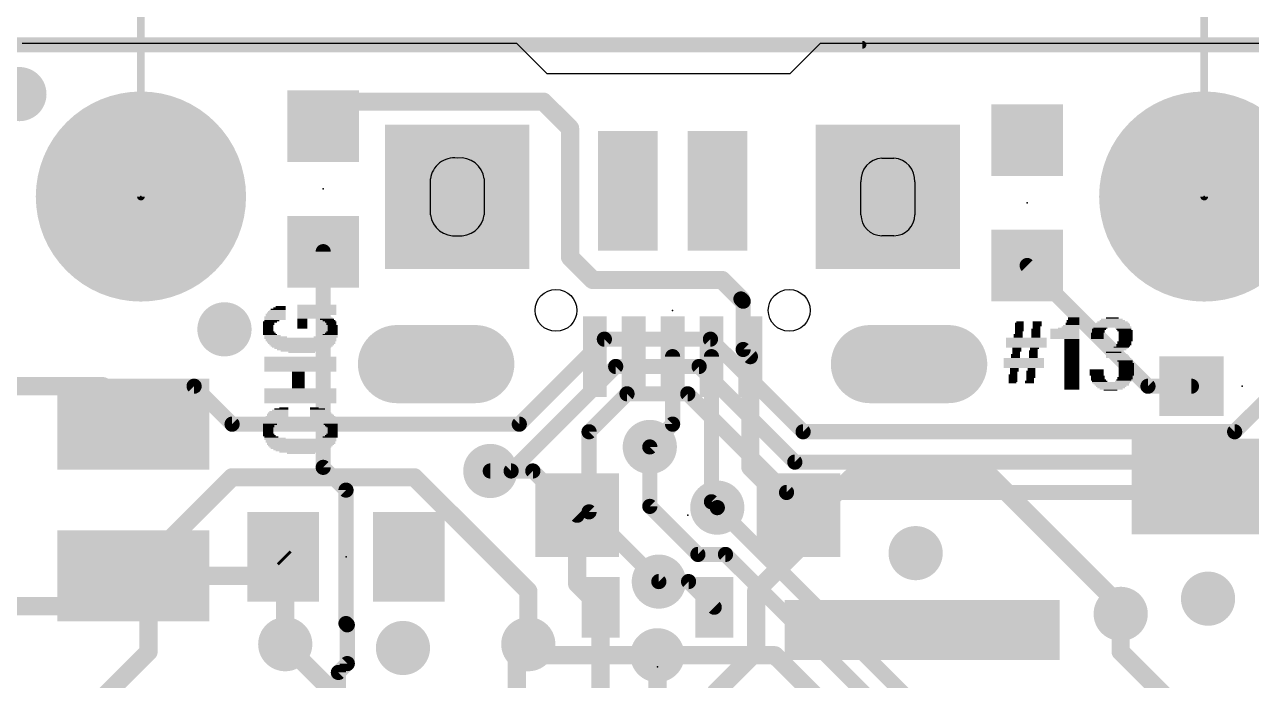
# Model space of a CAD drawing. Extents: x -30.9 to 32.9, y -36.3 to 40.7.
# Drawn here: x -10.84 to 9.68, y 19.46 to 30.44 of the extents above; entities that cross this region are included whole.
import ezdxf

# ---------------------------------------------------------------- set-up
doc = ezdxf.new("R2010")
doc.units = 0
for name, color, linetype in [('1', 12, 'CONTINUOUS'), ('16', 5, 'CONTINUOUS'), ('17', 110, 'CONTINUOUS'), ('18', 110, 'CONTINUOUS'), ('20', 53, 'CONTINUOUS'), ('200', 132, 'CONTINUOUS'), ('23', 40, 'CONTINUOUS'), ('47', 253, 'CONTINUOUS')]:
    doc.layers.add(name, color=color, linetype=linetype)

# ---------------------------------------------------------------- blocks, each defined once
blk = doc.blocks.new('RECT')
blk.add_solid([(-0.5, -0.5), (0.5, -0.5), (-0.5, 0.5), (0.5, 0.5)])
blk = doc.blocks.new('ROUNDP')
at = {"const_width": 0.5}
blk.add_lwpolyline([(0, -0.25, 1), (0, 0.25, 1), (0, -0.25)], format="xyb", dxfattribs=at)
blk = doc.blocks.new('OFFSETP100')
at = {"const_width": 1}
blk.add_lwpolyline([(0, 0), (1, 0)], dxfattribs=at)
at = {"const_width": 0.5}
for points in [[(0, 0.25, 1), (0, -0.25)], [(1, -0.25, 1), (1, 0.25)]]:
    blk.add_lwpolyline(points, format="xyb", dxfattribs=at)
blk = doc.blocks.new('SQUAREP')
blk.add_solid([(-0.5, -0.5), (0.5, -0.5), (-0.5, 0.5), (0.5, 0.5)])
blk = doc.blocks.new('ROUNDV')
at = {"const_width": 0.5}
blk.add_lwpolyline([(0, -0.25, 1), (0, 0.25, 1), (0, -0.25)], format="xyb", dxfattribs=at)

msp = doc.modelspace()

# ---------------------------------------------------------------- linework, layer by layer
at = {"layer": '1'}
for points, const_width in [([(-25.4, 30.099), (25.4, 30.099)], 0.254), ([(-5.842, 28.736), (-5.4315, 29.1465)], 0.3048), ([(-5.4315, 29.1465), (-2.159, 29.1465)], 0.3048), ([(-2.159, 29.1465), (-1.7145, 28.702)], 0.3048), ([(-1.7145, 28.702), (-1.7145, 26.543)], 0.3048), ([(-5.842, 26.636), (-5.842, 23.026)], 0.254), ([(-1.7145, 26.543), (-1.3335, 26.162)], 0.3048), ([(5.929, 26.404), (7.949, 24.384)], 0.254), ([(-1.3335, 26.162), (0.8255, 26.162)], 0.3048), ([(1.143, 25.8445), (0.8255, 26.162)], 0.3048), ([(1.1802, 25.8073), (1.143, 25.8445)], 0.254), ([(1.1802, 24.9988), (1.1802, 25.8073)], 0.254), ([(1.3, 24.879), (1.1802, 24.9988)], 0.254), ([(1.3, 24.879), (1.3, 23.029)], 0.3048), ([(0, 24.879), (0, 23.749)], 0.254), ([(0.65, 24.879), (0.65, 22.4496)], 0.254), ([(-11.43, 24.384), (-9.525, 24.384)], 0.3048), ([(-9.525, 24.384), (-9.525, 24.257)], 0.3048), ([(7.949, 24.384), (8.675, 24.384)], 0.254), ([(-9.525, 24.257), (-9.017, 23.749)], 0.3048), ([(0, 23.749), (-0.381, 23.368)], 0.254), ([(-5.842, 23.026), (-5.461, 22.645)], 0.254), ([(-2.3366, 22.9656), (-3.048, 22.9656)], 0.254), ([(-1.596, 22.225), (-2.3366, 22.9656)], 0.254), ([(1.3, 23.029), (2.104, 22.225)], 0.3048), ([(2.993, 22.86), (2.104, 21.971)], 0.3048), ([(5.334, 22.86), (2.993, 22.86)], 0.3048), ([(7.493, 20.701), (5.334, 22.86)], 0.3048), ([(-5.461, 22.645), (-5.461, 20.4119)], 0.254), ([(0.65, 22.4496), (0.7476, 22.352)], 0.254), ([(-1.596, 22.225), (-1.077, 21.706)], 0.3048), ([(-1.596, 22.225), (-1.596, 21.077)], 0.3048), ([(2.104, 22.225), (2.104, 21.971)], 0.3048), ([(2.104, 21.971), (2.104, 21.662)], 0.3048), ([(2.104, 21.662), (1.397, 20.955)], 0.3048), ([(-6.8285, 21.209), (-6.511, 21.5265)], 0.3048), ([(-6.665, 21.5265), (-6.511, 21.5265)], 0.3048), ([(-6.511, 21.5265), (-6.477, 21.4925)], 0.3048), ([(-6.477, 21.4925), (-6.477, 20.066)], 0.3048), ([(-9.525, 20.701), (-9.017, 21.209)], 0.3048), ([(-9.017, 21.209), (-6.8285, 21.209)], 0.3048), ([(-1.596, 21.077), (-1.204, 20.685)], 0.3048), ([(0.2671, 21.1139), (-0.2301, 21.1139)], 0.254), ([(0.696, 20.685), (0.2671, 21.1139)], 0.254), ([(1.397, 20.955), (1.397, 19.939)], 0.3048), ([(-13.335, 20.701), (-9.525, 20.701)], 0.3048), ([(-1.204, 20.685), (-1.204, 17.637)], 0.3048), ([(7.493, 20.574), (7.493, 20.701)], 0.3048), ([(-5.461, 20.4119), (-5.4396, 20.3905)], 0.254), ([(-5.4396, 20.3905), (-5.4396, 19.7415)], 0.254), ([(-2.606, 19.873), (-2.413, 20.066)], 0.3048), ([(-2.606, 18.542), (-2.606, 19.873)], 0.3048), ([(-0.254, 18.685), (-0.254, 19.8812)], 0.3048), ([(0.696, 19.238), (1.397, 19.939)], 0.3048), ([(-5.4396, 19.7415), (-5.588, 19.5931)], 0.254), ([(-5.588, 19.5931), (-5.588, 14.566)], 0.254)]:
    msp.add_lwpolyline(points, dxfattribs=dict(at, const_width=const_width))
for points, const_width in [([(-5.4315, 29.2227, 1), (-5.4315, 29.0703)], 0.1524), ([(-5.3776, 29.0926, 1), (-5.4854, 29.2004)], 0.1524), ([(-2.1051, 29.2004, 1), (-2.2129, 29.0926)], 0.1524), ([(-2.159, 29.0703, 1), (-2.159, 29.2227)], 0.1524), ([(-5.8959, 28.7899, 1), (-5.7881, 28.6821)], 0.1524), ([(-1.6383, 28.702, 1), (-1.7907, 28.702)], 0.1524), ([(-1.7684, 28.6481, 1), (-1.6606, 28.7559)], 0.1524), ([(-5.7785, 26.636, 1), (-5.9055, 26.636)], 0.127), ([(-1.6606, 26.5969, 1), (-1.7684, 26.4891)], 0.1524), ([(-1.7907, 26.543, 1), (-1.6383, 26.543)], 0.1524), ([(5.9739, 26.4489, 1), (5.8841, 26.3591)], 0.127), ([(-1.3335, 26.2382, 1), (-1.3335, 26.0858)], 0.1524), ([(-1.3874, 26.1081, 1), (-1.2796, 26.2159)], 0.1524), ([(0.8794, 26.2159, 1), (0.7716, 26.1081)], 0.1524), ([(0.8255, 26.0858, 1), (0.8255, 26.2382)], 0.1524), ([(1.0891, 25.7906, 1), (1.1969, 25.8984)], 0.1524), ([(1.1879, 25.8894, 1), (1.0981, 25.7996)], 0.127), ([(1.2437, 25.8073, 1), (1.1167, 25.8073)], 0.127), ([(1.1353, 25.7624, 1), (1.2251, 25.8522)], 0.127), ([(1.2251, 25.0437, 1), (1.1353, 24.9539)], 0.127), ([(1.1167, 24.9988, 1), (1.2437, 24.9988)], 0.127), ([(1.3762, 24.879, 1), (1.2238, 24.879)], 0.1524), ([(0.0635, 24.879, 1), (-0.0635, 24.879)], 0.127), ([(0.7135, 24.879, 1), (0.5865, 24.879)], 0.127), ([(1.2551, 24.8341, 1), (1.3449, 24.9239)], 0.127), ([(-9.4488, 24.384, 1), (-9.6012, 24.384)], 0.1524), ([(-9.525, 24.3078, 1), (-9.525, 24.4602)], 0.1524), ([(7.949, 24.4475, 1), (7.949, 24.3205)], 0.127), ([(7.9041, 24.3391, 1), (7.9939, 24.4289)], 0.127), ([(8.675, 24.3205, 1), (8.675, 24.4475)], 0.127), ([(-9.4711, 24.3109, 1), (-9.5789, 24.2031)], 0.1524), ([(-9.6012, 24.257, 1), (-9.4488, 24.257)], 0.1524), ([(-9.0709, 23.6951, 1), (-8.9631, 23.8029)], 0.1524), ([(-0.0635, 23.749, 1), (0.0635, 23.749)], 0.127), ([(0.0449, 23.7041, 1), (-0.0449, 23.7939)], 0.127), ([(-0.4259, 23.4129, 1), (-0.3361, 23.3231)], 0.127), ([(-5.7971, 23.0709, 1), (-5.8869, 22.9811)], 0.127), ([(-5.9055, 23.026, 1), (-5.7785, 23.026)], 0.127), ([(-3.048, 23.0291, 1), (-3.048, 22.9021)], 0.127), ([(-2.2917, 23.0105, 1), (-2.3815, 22.9207)], 0.127), ([(-2.3366, 22.9021, 1), (-2.3366, 23.0291)], 0.127), ([(1.3539, 23.0829, 1), (1.2461, 22.9751)], 0.1524), ([(1.2238, 23.029, 1), (1.3762, 23.029)], 0.1524), ([(2.993, 22.9362, 1), (2.993, 22.7838)], 0.1524), ([(3.0469, 22.8061, 1), (2.9391, 22.9139)], 0.1524), ([(5.3879, 22.9139, 1), (5.2801, 22.8061)], 0.1524), ([(5.334, 22.7838, 1), (5.334, 22.9362)], 0.1524), ([(-5.3975, 22.645, 1), (-5.5245, 22.645)], 0.127), ([(-5.5059, 22.6001, 1), (-5.4161, 22.6899)], 0.127), ([(0.6949, 22.4945, 1), (0.6051, 22.4047)], 0.127), ([(-1.5421, 22.2789, 1), (-1.6499, 22.1711)], 0.1524), ([(-1.5198, 22.225, 1), (-1.6722, 22.225)], 0.1524), ([(0.5865, 22.4496, 1), (0.7135, 22.4496)], 0.127), ([(0.7027, 22.3071, 1), (0.7925, 22.3969)], 0.127), ([(2.1802, 22.225, 1), (2.0278, 22.225)], 0.1524), ([(-1.6409, 22.1801, 1), (-1.5511, 22.2699)], 0.127), ([(2.0501, 22.1711, 1), (2.1579, 22.2789)], 0.1524), ([(2.1802, 21.971, 1), (2.0278, 21.971)], 0.1524), ([(2.0501, 22.0249, 1), (2.1579, 21.9171)], 0.1524), ([(2.0278, 21.971, 1), (2.1802, 21.971)], 0.1524), ([(-1.1309, 21.6521, 1), (-1.0231, 21.7599)], 0.1524), ([(2.1579, 21.6081, 1), (2.0501, 21.7159)], 0.1524), ([(-6.665, 21.6027, 1), (-6.665, 21.4503)], 0.1524), ([(-6.4571, 21.5804, 1), (-6.5649, 21.4726)], 0.1524), ([(-6.4571, 21.4726, 1), (-6.5649, 21.5804)], 0.1524), ([(-6.4008, 21.4925, 1), (-6.5532, 21.4925)], 0.1524), ([(-6.5309, 21.4386, 1), (-6.4231, 21.5464)], 0.1524), ([(-6.511, 21.4503, 1), (-6.511, 21.6027)], 0.1524), ([(2.0278, 21.662, 1), (2.1802, 21.662)], 0.1524), ([(-9.017, 21.2852, 1), (-9.017, 21.1328)], 0.1524), ([(-8.9631, 21.1551, 1), (-9.0709, 21.2629)], 0.1524), ([(-6.8824, 21.2629, 1), (-6.7746, 21.1551)], 0.1524), ([(-6.8285, 21.1328, 1), (-6.8285, 21.2852)], 0.1524), ([(-1.5421, 21.1309, 1), (-1.6499, 21.0231)], 0.1524), ([(-1.6722, 21.077, 1), (-1.5198, 21.077)], 0.1524), ([(-0.2301, 21.1774, 1), (-0.2301, 21.0504)], 0.127), ([(0.312, 21.1588, 1), (0.2222, 21.069)], 0.127), ([(0.2671, 21.0504, 1), (0.2671, 21.1774)], 0.127), ([(1.4732, 20.955, 1), (1.3208, 20.955)], 0.1524), ([(1.3431, 21.0089, 1), (1.4509, 20.9011)], 0.1524), ([(-9.5789, 20.7549, 1), (-9.4711, 20.6471)], 0.1524), ([(-9.525, 20.6248, 1), (-9.525, 20.7772)], 0.1524), ([(-1.1278, 20.685, 1), (-1.2802, 20.685)], 0.1524), ([(-1.2579, 20.6311, 1), (-1.1501, 20.7389)], 0.1524), ([(0.6511, 20.6401, 1), (0.7409, 20.7299)], 0.127), ([(7.5692, 20.701, 1), (7.4168, 20.701)], 0.1524), ([(7.4391, 20.6471, 1), (7.5469, 20.7549)], 0.1524), ([(-5.4161, 20.4568, 1), (-5.5059, 20.367)], 0.127), ([(-5.3761, 20.3905, 1), (-5.5031, 20.3905)], 0.127), ([(7.4168, 20.574, 1), (7.5692, 20.574)], 0.1524), ([(-5.5245, 20.4119, 1), (-5.3975, 20.4119)], 0.127), ([(-5.4845, 20.3456, 1), (-5.3947, 20.4354)], 0.127), ([(-6.5532, 20.066, 1), (-6.4008, 20.066)], 0.1524), ([(-2.3591, 20.0121, 1), (-2.4669, 20.1199)], 0.1524), ([(-2.5298, 19.873, 1), (-2.6822, 19.873)], 0.1524), ([(-2.6599, 19.9269, 1), (-2.5521, 19.8191)], 0.1524), ([(-0.1778, 19.8812, 1), (-0.3302, 19.8812)], 0.1524), ([(1.3208, 19.939, 1), (1.4732, 19.939)], 0.1524), ([(1.4509, 19.8851, 1), (1.3431, 19.9929)], 0.1524), ([(-5.5245, 19.5931, 1), (-5.6515, 19.5931)], 0.127), ([(-5.6329, 19.638, 1), (-5.5431, 19.5482)], 0.127), ([(-5.5031, 19.7415, 1), (-5.3761, 19.7415)], 0.127), ([(-5.3947, 19.6966, 1), (-5.4845, 19.7864)], 0.127)]:
    msp.add_lwpolyline(points, format="xyb", dxfattribs=dict(at, const_width=const_width))
at = {"layer": '16'}
for points, const_width in [([(-25.4, 30.099), (25.4, 30.099)], 0.254), ([(9.398, 23.622), (11.938, 26.162)], 0.254), ([(-1.1408, 25.1714), (-2.5632, 23.749)], 0.254), ([(-1.1408, 25.1714), (0.6328, 25.1714)], 0.254), ([(0.6328, 25.1714), (2.1822, 23.622)], 0.254), ([(-0.9514, 24.7142), (-2.7, 22.9656)], 0.254), ([(0.4434, 24.7142), (-0.9514, 24.7142)], 0.254), ([(0.4434, 24.7142), (2.0436, 23.114)], 0.254), ([(-8.001, 24.384), (-11.43, 24.384)], 0.254), ([(-7.366, 23.749), (-8.001, 24.384)], 0.254), ([(-0.762, 24.257), (-1.397, 23.622)], 0.254), ([(0.254, 24.257), (-0.762, 24.257)], 0.254), ([(1.905, 22.606), (0.254, 24.257)], 0.254), ([(-2.5632, 23.749), (-7.366, 23.749)], 0.254), ([(-1.397, 23.622), (-1.397, 22.2808)], 0.254), ([(2.1822, 23.622), (9.398, 23.622)], 0.254), ([(-0.381, 23.368), (-0.381, 22.3727)], 0.254), ([(13.716, 23.114), (2.0436, 23.114)], 0.254), ([(-8.763, 21.463), (-7.366, 22.86)], 0.3048), ([(-7.366, 22.86), (-4.318, 22.86)], 0.3048), ([(-4.318, 22.86), (-2.413, 20.955)], 0.3048), ([(-2.7, 22.9656), (-3.048, 22.9656)], 0.254), ([(13.462, 22.606), (1.905, 22.606)], 0.254), ([(-1.397, 22.2808), (-0.2301, 21.1139)], 0.254), ([(-0.381, 22.3727), (0.4231, 21.5686)], 0.254), ([(6.604, 16.4956), (0.7476, 22.352)], 0.254), ([(-8.763, 21.463), (-8.763, 19.939)], 0.3048), ([(0.4231, 21.5686), (0.8844, 21.5686)], 0.254), ([(0.8844, 21.5686), (6.1468, 16.3062)], 0.254), ([(-2.413, 20.955), (-2.413, 20.066)], 0.3048), ([(7.493, 20.574), (7.493, 19.939)], 0.3048), ([(-6.477, 20.066), (-4.191, 17.78)], 0.3048), ([(-2.2282, 19.8812), (-2.413, 20.066)], 0.3048), ([(-8.763, 19.939), (-18.288, 10.414)], 0.3048), ([(-0.254, 19.8812), (-2.2282, 19.8812)], 0.3048), ([(1.7088, 19.8812), (-0.254, 19.8812)], 0.3048), ([(3.556, 18.034), (1.7088, 19.8812)], 0.3048), ([(7.493, 19.939), (8.3058, 19.1262)], 0.3048)]:
    msp.add_lwpolyline(points, dxfattribs=dict(at, const_width=const_width))
for points, const_width in [([(-1.1408, 25.2349, 1), (-1.1408, 25.1079)], 0.127), ([(-1.0959, 25.1265, 1), (-1.1857, 25.2163)], 0.127), ([(0.6777, 25.2163, 1), (0.5879, 25.1265)], 0.127), ([(0.6328, 25.1079, 1), (0.6328, 25.2349)], 0.127), ([(-0.9514, 24.7777, 1), (-0.9514, 24.6507)], 0.127), ([(-0.9065, 24.6693, 1), (-0.9963, 24.7591)], 0.127), ([(0.4883, 24.7591, 1), (0.3985, 24.6693)], 0.127), ([(0.4434, 24.6507, 1), (0.4434, 24.7777)], 0.127), ([(-7.9561, 24.4289, 1), (-8.0459, 24.3391)], 0.127), ([(-8.001, 24.3205, 1), (-8.001, 24.4475)], 0.127), ([(-0.762, 24.3205, 1), (-0.762, 24.1935)], 0.127), ([(-0.7171, 24.2121, 1), (-0.8069, 24.3019)], 0.127), ([(0.2989, 24.3019, 1), (0.2091, 24.2121)], 0.127), ([(0.254, 24.1935, 1), (0.254, 24.3205)], 0.127), ([(-7.366, 23.8125, 1), (-7.366, 23.6855)], 0.127), ([(-7.4109, 23.7041, 1), (-7.3211, 23.7939)], 0.127), ([(-2.6081, 23.7939, 1), (-2.5183, 23.7041)], 0.127), ([(-2.5632, 23.6855, 1), (-2.5632, 23.8125)], 0.127), ([(-1.3335, 23.622, 1), (-1.4605, 23.622)], 0.127), ([(-1.4419, 23.6669, 1), (-1.3521, 23.5771)], 0.127), ([(2.1822, 23.6855, 1), (2.1822, 23.5585)], 0.127), ([(2.1373, 23.5771, 1), (2.2271, 23.6669)], 0.127), ([(9.3531, 23.6669, 1), (9.4429, 23.5771)], 0.127), ([(9.398, 23.5585, 1), (9.398, 23.6855)], 0.127), ([(-0.3175, 23.368, 1), (-0.4445, 23.368)], 0.127), ([(2.0436, 23.1775, 1), (2.0436, 23.0505)], 0.127), ([(1.9987, 23.0691, 1), (2.0885, 23.1589)], 0.127), ([(-7.366, 22.9362, 1), (-7.366, 22.7838)], 0.1524), ([(-7.3121, 22.8061, 1), (-7.4199, 22.9139)], 0.1524), ([(-4.2641, 22.9139, 1), (-4.3719, 22.8061)], 0.1524), ([(-4.318, 22.7838, 1), (-4.318, 22.9362)], 0.1524), ([(-3.048, 23.0291, 1), (-3.048, 22.9021)], 0.127), ([(-2.7449, 23.0105, 1), (-2.6551, 22.9207)], 0.127), ([(-2.7, 22.9021, 1), (-2.7, 23.0291)], 0.127), ([(1.905, 22.6695, 1), (1.905, 22.5425)], 0.127), ([(1.8601, 22.5611, 1), (1.9499, 22.6509)], 0.127), ([(-1.3521, 22.3257, 1), (-1.4419, 22.2359)], 0.127), ([(-0.3361, 22.4176, 1), (-0.4259, 22.3278)], 0.127), ([(-0.4445, 22.3727, 1), (-0.3175, 22.3727)], 0.127), ([(0.7925, 22.3969, 1), (0.7027, 22.3071)], 0.127), ([(-1.4605, 22.2808, 1), (-1.3335, 22.2808)], 0.127), ([(-8.6868, 21.463, 1), (-8.8392, 21.463)], 0.1524), ([(-8.8169, 21.5169, 1), (-8.7091, 21.4091)], 0.1524), ([(0.4231, 21.6321, 1), (0.4231, 21.5051)], 0.127), ([(0.3782, 21.5237, 1), (0.468, 21.6135)], 0.127), ([(0.9293, 21.6135, 1), (0.8395, 21.5237)], 0.127), ([(0.8844, 21.5051, 1), (0.8844, 21.6321)], 0.127), ([(-0.275, 21.069, 1), (-0.1852, 21.1588)], 0.127), ([(-2.3368, 20.955, 1), (-2.4892, 20.955)], 0.1524), ([(-2.4669, 20.9011, 1), (-2.3591, 21.0089)], 0.1524), ([(7.5692, 20.574, 1), (7.4168, 20.574)], 0.1524), ([(-6.4231, 20.1199, 1), (-6.5309, 20.0121)], 0.1524), ([(-2.3591, 20.1199, 1), (-2.4669, 20.0121)], 0.1524), ([(-2.4892, 20.066, 1), (-2.3368, 20.066)], 0.1524), ([(-8.8392, 19.939, 1), (-8.6868, 19.939)], 0.1524), ([(-8.7091, 19.8851, 1), (-8.8169, 19.9929)], 0.1524), ([(-2.2282, 19.9574, 1), (-2.2282, 19.805)], 0.1524), ([(-2.2821, 19.8273, 1), (-2.1743, 19.9351)], 0.1524), ([(-0.254, 19.9574, 1), (-0.254, 19.805)], 0.1524), ([(-0.254, 19.805, 1), (-0.254, 19.9574)], 0.1524), ([(1.7627, 19.9351, 1), (1.6549, 19.8273)], 0.1524), ([(1.7088, 19.805, 1), (1.7088, 19.9574)], 0.1524), ([(7.5469, 19.9929, 1), (7.4391, 19.8851)], 0.1524), ([(7.4168, 19.939, 1), (7.5692, 19.939)], 0.1524)]:
    msp.add_lwpolyline(points, format="xyb", dxfattribs=dict(at, const_width=const_width))
at = {"layer": '20'}
for p, q in [((-10.8775, 30.1275), (-2.6087, 30.1275)), ((-2.6087, 30.1275), (-2.1007, 29.6195)), ((1.9633, 29.6195), (2.4713, 30.1275)), ((2.4713, 30.1275), (10.6483, 30.1275)), ((-2.1007, 29.6195), (1.9633, 29.6195)), ((3.5, 28.204), (3.7, 28.204)), ((-4.05, 27.254), (-4.05, 27.854)), ((-3.15, 27.854), (-3.15, 27.254)), ((3.15, 27.254), (3.15, 27.804)), ((4.05, 27.804), (4.05, 27.254)), ((3.7, 26.904), (3.5, 26.904))]:
    msp.add_line(p, q, dxfattribs=at)
for centre in [(-1.95, 25.654), (1.95, 25.654)]:
    msp.add_circle(centre, 0.35, dxfattribs=at)
for centre, radius, start, end in [((-3.65, 27.804), 0.4031, 82.875, 172.875), ((-3.55, 27.804), 0.4031, 7.125, 97.125), ((3.525, 27.829), 0.3758, 93.8141, 183.8141), ((3.675, 27.829), 0.3758, 356.1859, 86.1859), ((-3.65, 27.304), 0.4031, 187.125, 277.125), ((-3.55, 27.304), 0.4031, 262.875, 352.875), ((3.5, 27.254), 0.35, 180, 270), ((3.7, 27.254), 0.35, 270, 0)]:
    msp.add_arc(centre, radius, start, end, dxfattribs=at)
at = {"layer": '23'}
for p in [(-8.89, 27.559), (-5.842, 27.686), (8.89, 27.559), (5.929, 27.454), (0, 25.654), (9.525, 24.384), (0.254, 22.225), (-5.461, 21.5265), (-0.254, 19.685)]:
    msp.add_point(p, dxfattribs=at)
at = {"layer": '47', "const_width": 0.13}
for points in [[(-8.89, 27.559), (-8.89, 34.208)], [(8.89, 27.559), (8.89, 34.208)], [(3.175, 30.099), (-30.525, 30.099)]]:
    msp.add_lwpolyline(points, dxfattribs=at)
at = {"layer": '47', "const_width": 0.065}
for points in [[(3.175, 30.0665, 1), (3.175, 30.1315)], [(-8.9225, 27.559, 1), (-8.8575, 27.559)], [(8.8575, 27.559, 1), (8.9225, 27.559)]]:
    msp.add_lwpolyline(points, format="xyb", dxfattribs=at)

# ---------------------------------------------------------------- block references
at = {"layer": '1'}
for p, xscale, yscale, rotation in [((-5.842, 28.736), 1.2, 1.2, 180), ((-5.842, 26.636), 1.2, 1.2, 180), ((-1.3, 24.879), 0.4, 1.35, 180), ((-0.65, 24.879), 0.4, 1.35, 180), ((0, 24.879), 0.4, 1.35, 180), ((0.65, 24.879), 0.4, 1.35, 180), ((1.3, 24.879), 0.4, 1.35, 180), ((-1.596, 22.225), 1.4, 1.4, 90), ((2.104, 22.225), 1.4, 1.4, 90), ((-9.017, 21.209), 2.54, 1.524, 180), ((-1.204, 20.685), 0.635, 1.016, 180), ((0.696, 20.685), 0.635, 1.016, 180)]:
    msp.add_blockref('RECT', p, dxfattribs=dict(at, xscale=xscale, yscale=yscale, rotation=rotation))
for p, xscale, yscale in [((5.929, 28.504), 1.2, 1.2), ((5.929, 26.404), 1.2, 1.2), ((-9.017, 23.749), 2.54, 1.524), ((9.374, 22.704), 3.4, 1.6), ((-6.511, 21.5265), 1.2, 1.5), ((-4.411, 21.5265), 1.2, 1.5)]:
    msp.add_blockref('RECT', p, dxfattribs=dict(at, xscale=xscale, yscale=yscale))
for p, xscale, rotation in [((-0.75, 27.654), 2, 270), ((0.75, 27.654), 2, 270), ((8.675, 24.384), 1.075, 180)]:
    msp.add_blockref('RECT', p, dxfattribs=dict(at, xscale=xscale, rotation=rotation))
at = {"layer": '1', "yscale": 4.6, "rotation": 270}
msp.add_blockref('RECT', (4.174, 20.304), dxfattribs=at)
at = {"layer": '17'}
for name, p, xscale, yscale, rotation in [('ROUNDP', (-8.89, 27.559), 3.516, 3.516, 180), ('ROUNDP', (-8.89, 27.559), 3.516, 3.516, 180), ('ROUNDP', (8.89, 27.559), 3.516, 3.516, 180), ('ROUNDP', (8.89, 27.559), 3.516, 3.516, 180), ('SQUAREP', (-3.6, 27.554), 2.413, 2.413, 270), ('SQUAREP', (-3.6, 27.554), 2.413, 2.413, 270), ('SQUAREP', (3.6, 27.554), 2.413, 2.413, 270), ('SQUAREP', (3.6, 27.554), 2.413, 2.413, 270), ('OFFSETP100', (-3.3, 24.754), 1.308, 1.308, 180), ('OFFSETP100', (-3.3, 24.754), 1.308, 1.308, 180)]:
    msp.add_blockref(name, p, dxfattribs=dict(at, xscale=xscale, yscale=yscale, rotation=rotation))
at = {"layer": '17', "xscale": 1.308, "yscale": 1.308}
msp.add_blockref('OFFSETP100', (3.3, 24.754), dxfattribs=at)
msp.add_blockref('OFFSETP100', (3.3, 24.754), dxfattribs=at)
at = {"layer": '18', "xscale": 0.9064, "yscale": 0.9064}
for p in [(-10.922, 29.2735), (-10.922, 29.2735), (-7.493, 25.3365), (-7.493, 25.3365), (-0.381, 23.368), (-0.381, 23.368), (-3.048, 22.9656), (-3.048, 22.9656), (0.7476, 22.352), (0.7476, 22.352), (4.064, 21.59), (4.064, 21.59), (-0.2301, 21.1139), (-0.2301, 21.1139), (8.9535, 20.828), (8.9535, 20.828), (7.493, 20.574), (7.493, 20.574), (-6.477, 20.066), (-6.477, 20.066), (-2.413, 20.066), (-2.413, 20.066), (-4.5085, 20.0025), (-4.5085, 20.0025), (-0.254, 19.8812), (-0.254, 19.8812)]:
    msp.add_blockref('ROUNDV', p, dxfattribs=at)
at = {"layer": '200', "yscale": 0.0212}
for p, xscale in [((-6.6048, 25.6518), 0.2752), ((-6.5942, 25.6729), 0.254), ((-6.573, 25.6941), 0.2117), ((-6.5518, 25.7153), 0.1693), ((-5.9486, 25.7364), 0.6561), ((-5.9486, 25.7153), 0.6561), ((-5.9486, 25.6941), 0.6561), ((-5.9486, 25.6729), 0.6561), ((-5.9486, 25.6518), 0.6561), ((-6.7529, 25.4401), 0.1905), ((-6.7317, 25.4613), 0.2328), ((-6.6471, 25.5459), 0.3598), ((-6.6471, 25.5248), 0.3598), ((-6.6471, 25.5036), 0.3598), ((-6.7, 25.4824), 0.254), ((-6.6365, 25.5883), 0.3387), ((-6.6365, 25.5671), 0.3387), ((-6.6259, 25.6094), 0.3175), ((-6.6153, 25.6306), 0.2963), ((-5.9486, 25.6306), 0.6561), ((-5.9486, 25.6094), 0.6561), ((-5.9486, 25.5883), 0.6561), ((-6.0015, 25.5671), 0.5503), ((-5.9909, 25.5459), 0.5715), ((-5.9804, 25.5248), 0.5926), ((-6.192, 25.5036), 0.1693), ((-6.192, 25.4824), 0.1693), ((-6.192, 25.4613), 0.1693), ((-6.192, 25.4401), 0.1693), ((-5.7793, 25.5036), 0.2328), ((-5.7475, 25.4824), 0.2117), ((-5.7158, 25.4613), 0.1905), ((-5.7052, 25.4401), 0.1693), ((5.7984, 25.4401), 0.1482), ((5.809, 25.4613), 0.127), ((6.0947, 25.4613), 0.1482), ((6.0947, 25.4401), 0.1482), ((6.6874, 25.4401), 0.2328), ((6.698, 25.4824), 0.2117), ((6.698, 25.4613), 0.2117), ((6.7086, 25.5248), 0.1905), ((6.7086, 25.5036), 0.1905), ((7.3541, 25.4401), 0.5503), ((7.3541, 25.4613), 0.508), ((7.3541, 25.4824), 0.4233), ((7.3435, 25.5036), 0.3598), ((7.3541, 25.5248), 0.2117), ((-6.7529, 25.419), 0.1905), ((-6.7529, 25.292), 0.1905), ((-6.7423, 25.2708), 0.2117), ((-6.7635, 25.3978), 0.1693), ((-6.7635, 25.3766), 0.1693), ((-6.7635, 25.3555), 0.1693), ((-6.7635, 25.3343), 0.1693), ((-6.7635, 25.3131), 0.1693), ((-6.7317, 25.2496), 0.2328), ((-6.6894, 25.2285), 0.2752), ((-6.192, 25.419), 0.1693), ((-6.192, 25.3978), 0.1693), ((-6.192, 25.3766), 0.1693), ((-6.192, 25.3555), 0.1693), ((-5.7475, 25.2285), 0.2963), ((-5.7264, 25.2496), 0.254), ((-5.7052, 25.2708), 0.2117), ((-5.6946, 25.292), 0.1905), ((-5.7052, 25.419), 0.1693), ((-5.684, 25.3978), 0.1693), ((-5.684, 25.3766), 0.1693), ((-5.684, 25.3555), 0.1693), ((-5.684, 25.3343), 0.1693), ((-5.684, 25.3131), 0.1693), ((5.7773, 25.2496), 0.1482), ((5.7773, 25.2285), 0.1482), ((5.7984, 25.419), 0.1482), ((5.7984, 25.3978), 0.1482), ((5.7984, 25.3766), 0.1482), ((5.7984, 25.3555), 0.1482), ((5.7984, 25.3343), 0.1482), ((5.7984, 25.3131), 0.1482), ((5.7878, 25.292), 0.127), ((5.7878, 25.2708), 0.127), ((6.0736, 25.3343), 0.1482), ((6.0736, 25.3131), 0.1482), ((6.0736, 25.292), 0.1482), ((6.0736, 25.2708), 0.1482), ((6.0736, 25.2496), 0.1482), ((6.0736, 25.2285), 0.1482), ((6.0947, 25.419), 0.1482), ((6.0947, 25.3978), 0.1482), ((6.0842, 25.3766), 0.127), ((6.0842, 25.3555), 0.127), ((6.5604, 25.3343), 0.4868), ((6.5604, 25.3131), 0.4868), ((6.5604, 25.292), 0.4868), ((6.5604, 25.2708), 0.4868), ((6.5604, 25.2496), 0.4868), ((6.5604, 25.2285), 0.4868), ((6.6239, 25.3555), 0.3598), ((6.6556, 25.3766), 0.2963), ((6.6662, 25.3978), 0.2752), ((6.6874, 25.419), 0.2328), ((7.1001, 25.2708), 0.2117), ((7.1001, 25.2496), 0.2117), ((7.1001, 25.2285), 0.2117), ((7.1213, 25.3131), 0.2117), ((7.1213, 25.292), 0.2117), ((7.1319, 25.3343), 0.2328), ((7.3541, 25.3766), 0.635), ((7.153, 25.3555), 0.2328), ((7.3541, 25.419), 0.5926), ((7.3541, 25.3978), 0.5926), ((7.534, 25.3555), 0.2752), ((7.5446, 25.3343), 0.254), ((7.5658, 25.3131), 0.254), ((7.5763, 25.292), 0.2328), ((7.5763, 25.2708), 0.2328), ((7.5763, 25.2496), 0.2328), ((7.5763, 25.2285), 0.2328), ((-6.6365, 25.2073), 0.381), ((-6.2238, 25.1861), 1.2065), ((-6.2132, 25.165), 1.1853), ((-6.2132, 25.1438), 1.1853), ((-6.2132, 25.1226), 1.143), ((-6.2026, 25.1015), 1.1218), ((-6.2026, 25.0803), 1.0795), ((-6.2026, 25.0591), 1.0371), ((-6.2026, 25.038), 0.9948), ((-5.8005, 25.2073), 0.4021), ((5.9148, 25.1861), 0.6773), ((5.9148, 25.165), 0.6773), ((5.9148, 25.1438), 0.6773), ((5.9148, 25.1226), 0.6773), ((5.9148, 25.1015), 0.6773), ((5.9148, 25.0803), 0.6773), ((5.9148, 25.0591), 0.6773), ((5.9148, 25.038), 0.6773), ((5.7773, 25.2073), 0.1482), ((6.0736, 25.2073), 0.1482), ((6.5604, 25.2073), 0.4868), ((6.5604, 25.1861), 0.4868), ((6.6768, 25.165), 0.254), ((6.6768, 25.1438), 0.254), ((6.6768, 25.1226), 0.254), ((6.6768, 25.1015), 0.254), ((6.6768, 25.0803), 0.254), ((6.6768, 25.0591), 0.254), ((6.6768, 25.038), 0.254), ((7.1001, 25.2073), 0.2117), ((7.1001, 25.1861), 0.2117), ((7.5023, 25.038), 0.254), ((7.5446, 25.0803), 0.254), ((7.534, 25.0591), 0.2328), ((7.5552, 25.1226), 0.2328), ((7.5552, 25.1015), 0.2328), ((7.5763, 25.2073), 0.2328), ((7.5763, 25.1861), 0.2328), ((7.5763, 25.165), 0.2328), ((7.5763, 25.1438), 0.2328), ((-6.2238, 24.8686), 1.2065), ((-6.2238, 24.8475), 1.2065), ((-6.2238, 24.8263), 1.2065), ((-6.2026, 25.0168), 0.9101), ((-6.2026, 24.9956), 0.8255), ((-6.2026, 24.9745), 0.6985), ((-6.2026, 24.9533), 0.4445), ((5.8725, 24.8475), 0.6773), ((5.8725, 24.8263), 0.6773), ((5.7349, 24.911), 0.1482), ((5.7349, 24.8898), 0.1482), ((5.7349, 24.8686), 0.1482), ((5.7561, 25.0168), 0.1482), ((5.7561, 24.9956), 0.1482), ((5.7561, 24.9745), 0.1482), ((5.7455, 24.9533), 0.127), ((5.7455, 24.9321), 0.127), ((6.0312, 24.9745), 0.1482), ((6.0312, 24.9533), 0.1482), ((6.0312, 24.9321), 0.1482), ((6.0312, 24.911), 0.1482), ((6.0312, 24.8898), 0.1482), ((6.0312, 24.8686), 0.1482), ((6.0524, 25.0168), 0.1482), ((6.0418, 24.9956), 0.127), ((6.6768, 25.0168), 0.254), ((6.6768, 24.9956), 0.254), ((6.6768, 24.9745), 0.254), ((6.6768, 24.9533), 0.254), ((6.6768, 24.9321), 0.254), ((6.6768, 24.911), 0.254), ((6.6768, 24.8898), 0.254), ((6.6768, 24.8686), 0.254), ((6.6768, 24.8475), 0.254), ((6.6768, 24.8263), 0.254), ((7.3964, 24.9745), 0.2963), ((7.407, 24.9321), 0.3175), ((7.4282, 25.0168), 0.3598), ((7.4176, 24.9956), 0.3387), ((7.3753, 24.9533), 0.254), ((7.4282, 24.911), 0.3598), ((7.4388, 24.8898), 0.381), ((7.4494, 24.8686), 0.4022), ((7.534, 24.8475), 0.2752), ((7.5552, 24.8263), 0.2752), ((-6.2238, 24.8051), 1.2065), ((-6.2238, 24.784), 1.2065), ((-6.2238, 24.7628), 1.2065), ((-6.2238, 24.7416), 1.2065), ((-6.2238, 24.7205), 1.2065), ((-6.2238, 24.6993), 1.2065), ((-6.2238, 24.6781), 1.2065), ((-6.2238, 24.657), 1.2065), ((-6.2238, 24.6358), 1.2065), ((-6.2555, 24.6146), 0.2117), ((5.8725, 24.8051), 0.6773), ((5.8725, 24.784), 0.6773), ((5.8725, 24.7628), 0.6773), ((5.8725, 24.7416), 0.6773), ((5.8725, 24.7205), 0.6773), ((5.8725, 24.6993), 0.6773), ((5.7138, 24.6781), 0.1482), ((5.7138, 24.657), 0.1482), ((5.7138, 24.6358), 0.1482), ((5.7032, 24.6146), 0.127), ((5.9889, 24.6358), 0.1482), ((5.9889, 24.6146), 0.1482), ((5.9995, 24.6781), 0.127), ((5.9995, 24.657), 0.127), ((6.6768, 24.8051), 0.254), ((6.6768, 24.784), 0.254), ((6.6768, 24.7628), 0.254), ((6.6768, 24.7416), 0.254), ((6.6768, 24.7205), 0.254), ((6.6768, 24.6993), 0.254), ((6.6768, 24.6781), 0.254), ((6.6768, 24.657), 0.254), ((6.6768, 24.6358), 0.254), ((6.6768, 24.6146), 0.254), ((7.0895, 24.657), 0.2328), ((7.0895, 24.6358), 0.2328), ((7.0895, 24.6146), 0.2328), ((7.5658, 24.8051), 0.254), ((7.5763, 24.784), 0.2328), ((7.5869, 24.7628), 0.254), ((7.5869, 24.7416), 0.254), ((7.5869, 24.7205), 0.254), ((7.5869, 24.6993), 0.254), ((7.5869, 24.6781), 0.254), ((7.5869, 24.657), 0.254), ((7.5869, 24.6358), 0.254), ((7.5869, 24.6146), 0.254), ((-6.2555, 24.5935), 0.2117), ((-6.2555, 24.5723), 0.2117), ((-6.2555, 24.5511), 0.2117), ((-6.2555, 24.53), 0.2117), ((-6.2555, 24.5088), 0.2117), ((-6.2555, 24.4877), 0.2117), ((-6.2555, 24.4665), 0.2117), ((-6.2555, 24.4453), 0.2117), ((-6.2555, 24.4242), 0.2117), ((5.6926, 24.5723), 0.1482), ((5.6926, 24.5511), 0.1482), ((5.6926, 24.53), 0.1482), ((5.6926, 24.5088), 0.1482), ((5.6926, 24.4877), 0.1482), ((5.6926, 24.4665), 0.1482), ((5.682, 24.4453), 0.127), ((5.7032, 24.5935), 0.127), ((5.9677, 24.4665), 0.1482), ((5.9677, 24.4453), 0.1482), ((5.9889, 24.5935), 0.1482), ((5.9889, 24.5723), 0.1482), ((5.9889, 24.5511), 0.1482), ((5.9889, 24.53), 0.1482), ((5.9783, 24.5088), 0.127), ((5.9783, 24.4877), 0.127), ((6.6768, 24.5935), 0.254), ((6.6768, 24.5723), 0.254), ((6.6768, 24.5511), 0.254), ((6.6768, 24.53), 0.254), ((6.6768, 24.5088), 0.254), ((6.6768, 24.4877), 0.254), ((6.6768, 24.4665), 0.254), ((6.6768, 24.4453), 0.254), ((6.6768, 24.4242), 0.254), ((7.0895, 24.5935), 0.2328), ((7.0895, 24.5723), 0.2328), ((7.1107, 24.5511), 0.2328), ((7.1107, 24.53), 0.2328), ((7.1107, 24.5088), 0.2328), ((7.1213, 24.4877), 0.254), ((7.1424, 24.4665), 0.254), ((7.3329, 24.4453), 0.635), ((7.3329, 24.4242), 0.5926), ((7.534, 24.4665), 0.2752), ((7.5446, 24.4877), 0.254), ((7.5658, 24.53), 0.254), ((7.5658, 24.5088), 0.254), ((7.5869, 24.5935), 0.254), ((7.5869, 24.5723), 0.254), ((7.5763, 24.5511), 0.2328), ((-6.2238, 24.3395), 1.2065), ((-6.2238, 24.3183), 1.2065), ((-6.2238, 24.2972), 1.2065), ((-6.2238, 24.276), 1.2065), ((-6.2238, 24.2548), 1.2065), ((-6.2238, 24.2337), 1.2065), ((-6.2238, 24.2125), 1.2065), ((-6.2555, 24.403), 0.2117), ((-6.2555, 24.3818), 0.2117), ((-6.2555, 24.3607), 0.2117), ((6.6768, 24.403), 0.254), ((6.6768, 24.3818), 0.254), ((6.6768, 24.3607), 0.254), ((6.6768, 24.3395), 0.254), ((7.3435, 24.403), 0.5715), ((7.3329, 24.3818), 0.508), ((7.3329, 24.3607), 0.4656), ((7.3329, 24.3395), 0.381), ((7.3224, 24.3183), 0.2328), ((-6.2238, 24.1913), 1.2065), ((-6.2238, 24.1702), 1.2065), ((-6.2238, 24.149), 1.2065), ((-6.2238, 24.1278), 1.2065), ((-6.2238, 24.1067), 1.2065), ((-6.5413, 24.0008), 0.2328), ((-6.4989, 24.022), 0.1482), ((-5.9909, 24.022), 0.1482), ((-5.938, 24.0008), 0.254), ((-6.6259, 23.8315), 0.4021), ((-6.6259, 23.8103), 0.4021), ((-6.6259, 23.7892), 0.4021), ((-6.6153, 23.8738), 0.381), ((-6.6153, 23.8527), 0.381), ((-6.6048, 23.9162), 0.3598), ((-6.6048, 23.895), 0.3598), ((-6.5942, 23.9373), 0.3387), ((-6.5836, 23.9585), 0.3175), ((-6.5624, 23.9797), 0.2752), ((-5.9169, 23.9797), 0.2963), ((-5.8428, 23.8315), 0.4445), ((-5.8428, 23.8103), 0.4445), ((-5.8428, 23.7892), 0.4445), ((-5.8957, 23.9585), 0.3387), ((-5.8851, 23.9373), 0.3598), ((-5.8745, 23.9162), 0.381), ((-5.8639, 23.895), 0.4022), ((-5.8534, 23.8738), 0.4233), ((-5.8534, 23.8527), 0.4233), ((-6.7, 23.768), 0.2963), ((-6.7529, 23.7257), 0.1905), ((-6.7529, 23.7045), 0.1905), ((-6.7317, 23.7469), 0.2328), ((-6.7635, 23.6834), 0.1693), ((-6.7635, 23.6622), 0.1693), ((-6.7635, 23.641), 0.1693), ((-6.7635, 23.6199), 0.1693), ((-6.7635, 23.5987), 0.1693), ((-5.7581, 23.768), 0.3175), ((-5.7158, 23.7469), 0.2328), ((-5.7052, 23.7257), 0.2117), ((-5.6946, 23.7045), 0.1905), ((-5.684, 23.6834), 0.1693), ((-5.684, 23.6622), 0.1693), ((-5.684, 23.641), 0.1693), ((-5.684, 23.6199), 0.1693), ((-5.684, 23.5987), 0.1693), ((-6.7529, 23.5775), 0.1905), ((-6.7423, 23.5564), 0.2117), ((-6.7106, 23.5352), 0.2328), ((-6.6471, 23.514), 0.3598), ((-6.2238, 23.4929), 1.2065), ((-6.2132, 23.4717), 1.1853), ((-6.2238, 23.4505), 1.1641), ((-6.2132, 23.4294), 1.143), ((-6.2238, 23.4082), 1.1218), ((-6.2238, 23.387), 1.0795), ((-5.7899, 23.514), 0.3387), ((-5.7264, 23.5352), 0.254), ((-5.7052, 23.5564), 0.2117), ((-5.6946, 23.5775), 0.1905), ((-6.2238, 23.3659), 1.0371), ((-6.2238, 23.3447), 0.9948), ((-6.2238, 23.3235), 0.9101), ((-6.2238, 23.3024), 0.8255), ((-6.2238, 23.2812), 0.6985), ((-6.2132, 23.26), 0.4657)]:
    msp.add_blockref('RECT', p, dxfattribs=dict(at, xscale=xscale))

doc.saveas('drawing.dxf')
